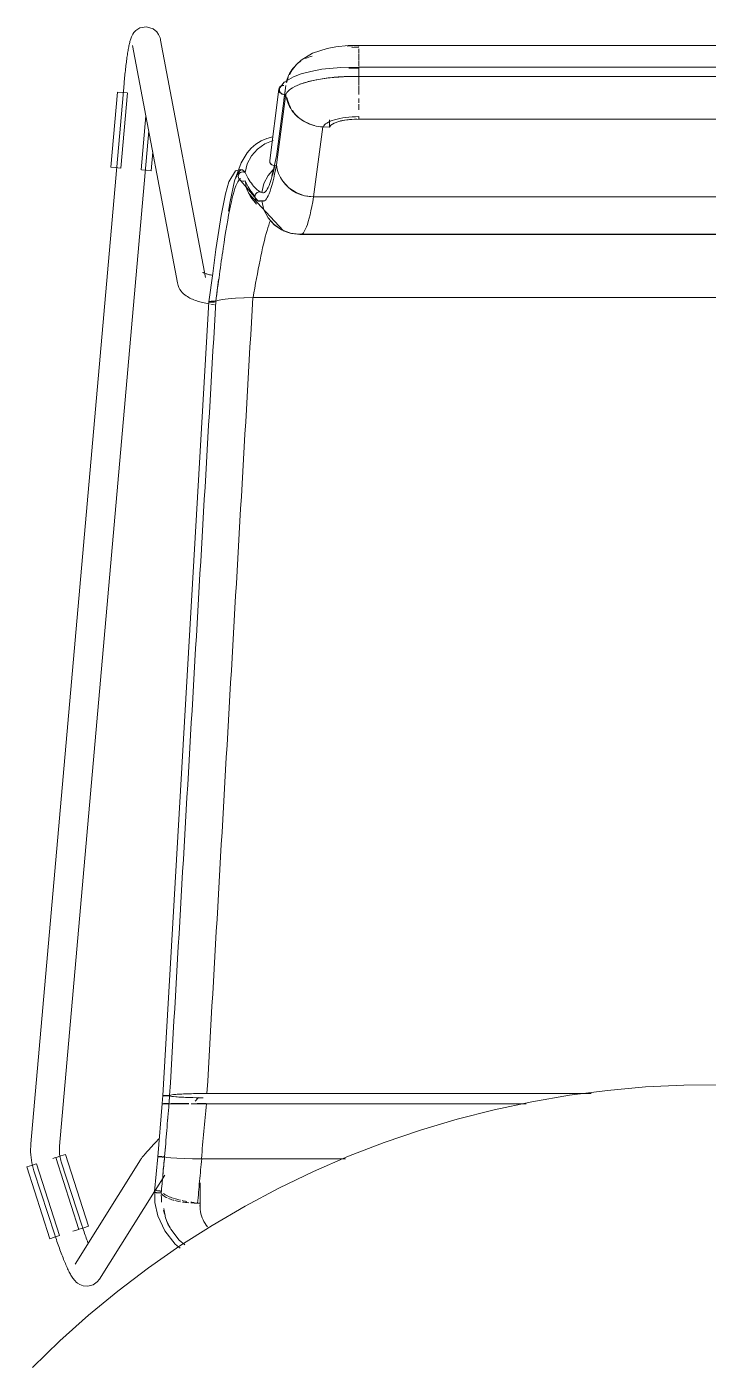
# Model space of a CAD drawing. Header units: millimetres. Extents: x 155927 to 317870, y -36033 to 97293.
# Drawn here: x 166750 to 167035, y 32051 to 32611 of the extents above; entities that cross this region are included whole.
import ezdxf

# ---------------------------------------------------------------- set-up
doc = ezdxf.new("R2010")
doc.units = ezdxf.units.MM
doc.header["$MEASUREMENT"] = 0
doc.layers.add('I-FURN', color=8, linetype='CONTINUOUS', lineweight=9)

msp = doc.modelspace()

# ---------------------------------------------------------------- linework, layer by layer
at = {"layer": 'I-FURN'}
for p, q in [((166796.04, 32608.99), (166795.19, 32608.09)), ((166797.7, 32610.03), (166796.04, 32608.99)), ((166800.46, 32610.52), (166797.7, 32610.03)), ((166803.21, 32609.68), (166800.46, 32610.52)), ((166803.21, 32609.68), (166804.78, 32608.36)), ((166793.33, 32603.48), (166793.23, 32603.04)), ((166793.43, 32603.91), (166793.33, 32603.48)), ((166793.53, 32604.32), (166793.43, 32603.91)), ((166793.64, 32604.72), (166793.53, 32604.32)), ((166793.75, 32605.12), (166793.64, 32604.72)), ((166793.88, 32605.51), (166793.75, 32605.12)), ((166794.02, 32605.92), (166793.88, 32605.51)), ((166794.19, 32606.35), (166794.02, 32605.92)), ((166794.4, 32606.82), (166794.19, 32606.35)), ((166794.71, 32607.38), (166794.4, 32606.82)), ((166795.19, 32608.09), (166794.71, 32607.38)), ((166804.78, 32608.36), (166805.53, 32607.28)), ((166805.53, 32607.28), (166805.91, 32606.48)), ((166805.91, 32606.48), (166806.12, 32605.86)), ((166806.12, 32605.86), (166806.26, 32605.34)), ((166806.26, 32605.34), (166806.34, 32604.93)), ((166825.16, 32505.63), (166806.34, 32604.93)), ((166792.38, 32598.25), (166792.29, 32597.63)), ((166792.48, 32598.85), (166792.38, 32598.25)), ((166792.57, 32599.44), (166792.48, 32598.85)), ((166792.66, 32600.01), (166792.57, 32599.44)), ((166792.75, 32600.56), (166792.66, 32600.01)), ((166792.85, 32601.09), (166792.75, 32600.56)), ((166792.94, 32601.6), (166792.85, 32601.09)), ((166793.04, 32602.1), (166792.94, 32601.6)), ((166793.13, 32602.58), (166793.04, 32602.1)), ((166793.23, 32603.04), (166793.13, 32602.58)), ((166794.55, 32602.69), (166813.37, 32503.4)), ((166865.16, 32596.6), (166869.87, 32599.47)), ((166869.87, 32599.47), (166876.03, 32601.49)), ((166876.03, 32601.49), (166879.52, 32602.14)), ((166879.52, 32602.14), (166884.73, 32602.66)), ((166884.73, 32602.66), (166889.25, 32602.74)), ((166889.25, 32602.74), (166889.25, 32602.57)), ((167184.1, 32602.74), (166889.25, 32602.74)), ((166889.25, 32602.44), (166889.25, 32602.72)), ((166889.25, 32599.5), (166889.25, 32601.25)), ((166889.25, 32596.64), (166889.25, 32599.22)), ((166791.61, 32592.19), (166791.53, 32591.47)), ((166791.69, 32592.91), (166791.61, 32592.19)), ((166791.77, 32593.62), (166791.69, 32592.91)), ((166791.85, 32594.32), (166791.77, 32593.62)), ((166791.94, 32595.01), (166791.85, 32594.32)), ((166792.03, 32595.68), (166791.94, 32595.01)), ((166792.12, 32596.35), (166792.03, 32595.68)), ((166792.2, 32597), (166792.12, 32596.35)), ((166792.29, 32597.63), (166792.2, 32597)), ((166860.18, 32590.42), (166861.51, 32592.69)), ((166861.51, 32592.69), (166863.18, 32594.76)), ((166863.18, 32594.76), (166865.16, 32596.6)), ((166869.09, 32591.89), (166873.8, 32592.76)), ((166873.8, 32592.76), (166881.69, 32593.56)), ((166881.69, 32593.56), (166889.25, 32593.7)), ((166889.25, 32596.48), (166889.25, 32594.1)), ((166889.25, 32594.1), (166889.25, 32596.47)), ((167184.1, 32593.7), (166889.25, 32593.7)), ((166889.25, 32589.75), (166889.25, 32593.7)), ((166889.25, 32593.7), (166889.25, 32593.63)), ((166889.25, 32593.63), (166889.25, 32593.44)), ((166889.25, 32593.44), (166889.25, 32593.13)), ((166889.25, 32593.13), (166889.25, 32592.74)), ((166889.25, 32592.74), (166889.25, 32592.29)), ((166889.25, 32592.29), (166889.25, 32591.8)), ((166791.07, 32586.84), (166752.13, 32143.52)), ((166791.09, 32587), (166791.07, 32586.84)), ((166791.16, 32587.75), (166791.09, 32587)), ((166791.23, 32588.5), (166791.16, 32587.75)), ((166791.3, 32589.25), (166791.23, 32588.5)), ((166791.37, 32589.99), (166791.3, 32589.25)), ((166791.45, 32590.73), (166791.37, 32589.99)), ((166791.53, 32591.47), (166791.45, 32590.73)), ((166856.15, 32584.93), (166858.05, 32587.31)), ((166858.05, 32587.31), (166861.88, 32589.62)), ((166861.88, 32589.62), (166865.04, 32590.81)), ((166865.09, 32586.67), (166864.58, 32586.47)), ((166865.04, 32590.81), (166869.09, 32591.89)), ((166867.92, 32587.54), (166865.09, 32586.67)), ((166871.42, 32588.34), (166867.92, 32587.54)), ((166876.85, 32589.17), (166871.42, 32588.34)), ((166882.84, 32589.65), (166876.85, 32589.17)), ((166889.25, 32589.74), (166882.84, 32589.65)), ((166889.25, 32591.8), (166889.25, 32591.3)), ((166889.25, 32591.3), (166889.25, 32590.82)), ((166889.25, 32590.82), (166889.25, 32590.41)), ((166889.25, 32590.41), (166889.25, 32590.08)), ((166889.25, 32590.08), (166889.25, 32589.85)), ((166889.25, 32589.85), (166889.25, 32589.75)), ((166889.25, 32589.77), (166889.25, 32585.96)), ((166889.25, 32585.96), (166889.25, 32589.77)), ((166889.25, 32589.74), (167184.1, 32589.74)), ((166785.5, 32551.82), (166788.26, 32583.24)), ((166788.26, 32583.24), (166790.3, 32583.06)), ((166789.73, 32551.45), (166792.49, 32582.86)), ((166790.3, 32583.06), (166792.37, 32582.87)), ((166851.94, 32554.65), (166855.8, 32584.43)), ((166854.77, 32552.75), (166858.62, 32582.45)), ((166854.79, 32556.3), (166858.64, 32585.99)), ((166857.87, 32580.02), (166858.48, 32584.8)), ((166889.25, 32582.21), (166889.25, 32585.76)), ((166889.25, 32578.74), (166889.25, 32580.58)), ((166889.25, 32575.75), (166889.25, 32578.21)), ((166800.16, 32573.32), (166798.18, 32550.71)), ((166876.9, 32571.59), (166876.9, 32568.58)), ((166877.53, 32569.44), (166878.89, 32570.23)), ((166878.89, 32570.23), (166880.87, 32570.9)), ((166880.87, 32570.9), (166883.36, 32571.41)), ((166883.36, 32571.41), (166886.21, 32571.73)), ((166886.21, 32571.73), (166889.25, 32571.84)), ((167184.1, 32571.9), (166889.25, 32571.9)), ((166889.25, 32571.84), (167184.1, 32571.84)), ((166764.08, 32142.47), (166801.37, 32566.97)), ((166853.26, 32564.51), (166850.75, 32563.85)), ((166870.32, 32539.37), (166874.18, 32568.65)), ((166874.18, 32568.65), (166876.9, 32568.58)), ((166876.9, 32568.58), (166877.53, 32569.44)), ((166844.21, 32559.76), (166842.47, 32557.8)), ((166846.18, 32561.44), (166844.21, 32559.76)), ((166846.8, 32559.42), (166844.32, 32556.59)), ((166848.38, 32562.82), (166846.18, 32561.44)), ((166849.88, 32561.59), (166846.8, 32559.42)), ((166850.75, 32563.85), (166848.38, 32562.82)), ((166853.4, 32562.99), (166849.88, 32561.59)), ((166802.41, 32550.34), (166803.1, 32558.23)), ((166839.97, 32553.68), (166837.29, 32546.06)), ((166842.47, 32557.8), (166839.97, 32553.68)), ((166842.58, 32553.27), (166841.67, 32549.64)), ((166844.32, 32556.59), (166842.58, 32553.27)), ((166851.99, 32554.89), (166851.93, 32554.42)), ((166851.93, 32554.42), (166852, 32553.95)), ((166852.18, 32555.33), (166851.99, 32554.89)), ((166852, 32553.95), (166852.18, 32553.51)), ((166852.18, 32553.51), (166852.48, 32553.13)), ((166852.48, 32553.13), (166852.86, 32552.83)), ((166853.54, 32550.79), (166854.92, 32557.08)), ((166787.54, 32551.65), (166785.5, 32551.82)), ((166789.61, 32551.46), (166787.54, 32551.65)), ((166800.37, 32550.52), (166798.3, 32550.7)), ((166802.41, 32550.34), (166800.37, 32550.52)), ((166834.9, 32545.69), (166837.67, 32550.33)), ((166837.67, 32550.33), (166839.85, 32550.86)), ((166838.8, 32547.94), (166838.87, 32548.42)), ((166838.87, 32548.42), (166838.8, 32547.94)), ((166838.86, 32547.45), (166838.8, 32547.94)), ((166838.8, 32547.94), (166838.86, 32547.45)), ((166839.04, 32546.99), (166838.86, 32547.45)), ((166838.86, 32547.45), (166839.04, 32546.99)), ((166838.87, 32548.42), (166839.07, 32548.88)), ((166839.07, 32548.88), (166838.87, 32548.42)), ((166839.07, 32548.88), (166839.37, 32549.27)), ((166839.37, 32549.27), (166839.07, 32548.88)), ((166839.37, 32549.27), (166839.76, 32549.58)), ((166839.75, 32549.58), (166839.37, 32549.27)), ((166840.21, 32549.77), (166839.75, 32549.58)), ((166839.76, 32549.58), (166840.21, 32549.77)), ((166839.85, 32550.86), (166840.77, 32550.56)), ((166840.21, 32549.77), (166840.71, 32549.85)), ((166840.7, 32549.85), (166840.21, 32549.77)), ((166841.2, 32549.81), (166840.7, 32549.85)), ((166840.71, 32549.85), (166841.2, 32549.8)), ((166841.67, 32549.64), (166841.2, 32549.81)), ((166841.2, 32549.8), (166841.67, 32549.64)), ((166851.28, 32548.38), (166849.52, 32544.99)), ((166853.79, 32551.25), (166851.28, 32548.38)), ((166852.79, 32548.35), (166853.54, 32550.79)), ((166852.86, 32552.83), (166853.31, 32552.63)), ((166853.31, 32552.63), (166853.81, 32552.56)), ((166853.81, 32552.56), (166854.3, 32552.59)), ((166833.49, 32540.69), (166834.9, 32545.69)), ((166837.29, 32546.06), (166835.4, 32537.54)), ((166839, 32547.08), (166847.12, 32537.66)), ((166839.15, 32546.81), (166839.02, 32547.02)), ((166839.33, 32546.59), (166839.04, 32546.99)), ((166839.04, 32546.99), (166839.33, 32546.59)), ((166839.71, 32546.27), (166839.33, 32546.59)), ((166839.33, 32546.59), (166839.71, 32546.27)), ((166840.16, 32546.07), (166839.71, 32546.27)), ((166839.71, 32546.27), (166840.16, 32546.06)), ((166840.65, 32545.98), (166840.16, 32546.07)), ((166840.16, 32546.06), (166840.65, 32545.97)), ((166841.15, 32546), (166840.65, 32545.98)), ((166840.65, 32545.97), (166841.15, 32546)), ((166841.62, 32546.16), (166841.15, 32546)), ((166841.15, 32546), (166841.62, 32546.15)), ((166842.41, 32542.54), (166841.62, 32546.16)), ((166841.62, 32546.15), (166842.41, 32542.54)), ((166844.06, 32539.22), (166842.41, 32542.54)), ((166842.41, 32542.54), (166844.05, 32539.22)), ((166849.52, 32544.99), (166848.63, 32541.27)), ((166857.4, 32545.98), (166859.89, 32543.24)), ((166859.89, 32543.24), (166863, 32541.17)), ((166831.69, 32531.68), (166833.49, 32540.69)), ((166835.4, 32537.54), (166834.67, 32533.47)), ((166843.11, 32540.89), (166857.71, 32525.19)), ((166844.05, 32539.22), (166846.45, 32536.38)), ((166846.45, 32536.38), (166844.06, 32539.22)), ((166845.79, 32539.52), (166845.86, 32540.01)), ((166845.86, 32540.01), (166845.79, 32539.52)), ((166845.86, 32539.03), (166845.79, 32539.52)), ((166845.79, 32539.52), (166845.86, 32539.03)), ((166845.86, 32540.01), (166846.05, 32540.47)), ((166846.05, 32540.47), (166845.86, 32540.01)), ((166846.05, 32538.57), (166845.86, 32539.03)), ((166845.86, 32539.03), (166846.05, 32538.57)), ((166846.05, 32540.47), (166846.34, 32540.87)), ((166846.34, 32540.87), (166846.05, 32540.47)), ((166846.34, 32538.16), (166846.05, 32538.57)), ((166846.05, 32538.57), (166846.34, 32538.16)), ((166846.34, 32540.87), (166846.73, 32541.19)), ((166846.72, 32541.19), (166846.34, 32540.87)), ((166846.73, 32537.85), (166846.34, 32538.16)), ((166846.34, 32538.16), (166846.72, 32537.85)), ((166847.17, 32541.39), (166846.72, 32541.19)), ((166846.72, 32537.85), (166847.17, 32537.65)), ((166846.73, 32541.19), (166847.18, 32541.39)), ((166847.18, 32537.65), (166846.73, 32537.85)), ((166846.82, 32537.8), (166849.7, 32537.75)), ((166847.66, 32541.47), (166847.17, 32541.39)), ((166847.17, 32537.65), (166847.66, 32537.56)), ((166847.18, 32541.39), (166847.67, 32541.47)), ((166847.67, 32537.57), (166847.18, 32537.65)), ((166848.16, 32541.43), (166847.66, 32541.47)), ((166847.66, 32537.56), (166848.16, 32537.6)), ((166847.67, 32541.47), (166848.16, 32541.43)), ((166848.16, 32537.61), (166847.67, 32537.57)), ((166847.95, 32541.55), (166848.39, 32541.37)), ((166848.16, 32541.43), (166848.63, 32541.27)), ((166848.63, 32541.27), (166848.16, 32541.43)), ((166848.63, 32537.77), (166848.16, 32537.61)), ((166848.16, 32537.6), (166848.63, 32537.76)), ((166848.63, 32537.76), (166849.52, 32534.05)), ((166863, 32541.17), (166866.55, 32539.85)), ((166866.7, 32539.81), (166870.32, 32539.37)), ((167203.03, 32539.37), (166870.32, 32539.37)), ((166870.32, 32539.37), (167203.03, 32539.37)), ((166830.65, 32525.36), (166831.69, 32531.68)), ((166849.52, 32534.05), (166851.28, 32530.66)), ((166851.28, 32530.66), (166849.53, 32534.05)), ((166853.79, 32527.79), (166851.28, 32530.66)), ((166851.28, 32530.66), (166853.79, 32527.78)), ((166829.47, 32517.34), (166830.65, 32525.36)), ((166856.93, 32525.62), (166853.79, 32527.79)), ((166853.79, 32527.78), (166856.92, 32525.61)), ((166856.61, 32525.79), (166861.07, 32524.06)), ((166856.92, 32525.61), (166860.49, 32524.25)), ((166860.49, 32524.25), (166856.93, 32525.62)), ((166857.71, 32525.19), (166859.63, 32524.49)), ((166864.28, 32523.78), (166860.49, 32524.25)), ((166860.49, 32524.25), (166864.28, 32523.77)), ((166861.07, 32524.06), (166864.82, 32523.62)), ((167209.07, 32523.77), (166864.28, 32523.77)), ((166864.28, 32523.77), (167209.07, 32523.77)), ((166864.82, 32523.62), (167169.62, 32523.62)), ((166828.12, 32507.41), (166829.47, 32517.34)), ((166813.37, 32503.4), (166813.63, 32502.41)), ((166823.94, 32507.86), (166823.96, 32507.85)), ((166823.96, 32507.85), (166824.04, 32507.81)), ((166824.04, 32507.81), (166824.12, 32507.76)), ((166824.12, 32507.76), (166824.28, 32507.68)), ((166824.28, 32507.68), (166824.47, 32507.6)), ((166824.47, 32507.6), (166824.7, 32507.5)), ((166824.7, 32507.5), (166824.97, 32507.4)), ((166824.97, 32507.4), (166825.27, 32507.29)), ((166825.27, 32507.29), (166825.61, 32507.19)), ((166825.61, 32507.19), (166825.98, 32507.08)), ((166825.98, 32507.08), (166826.37, 32506.97)), ((166826.37, 32506.97), (166826.79, 32506.86)), ((166826.56, 32495.56), (166828.12, 32507.41)), ((166826.79, 32506.86), (166827.24, 32506.76)), ((166827.24, 32506.76), (166827.71, 32506.66)), ((166827.71, 32506.66), (166828.2, 32506.56)), ((166813.63, 32502.41), (166813.99, 32501.52)), ((166813.99, 32501.52), (166814.43, 32500.73)), ((166814.43, 32500.73), (166814.91, 32500.04)), ((166814.91, 32500.04), (166815.42, 32499.44)), ((166815.42, 32499.44), (166815.94, 32498.93)), ((166815.94, 32498.93), (166816.47, 32498.47)), ((166816.47, 32498.47), (166817, 32498.07)), ((166817, 32498.07), (166817.54, 32497.71)), ((166817.54, 32497.71), (166818.08, 32497.39)), ((166818.08, 32497.39), (166818.61, 32497.1)), ((166818.61, 32497.1), (166819.17, 32496.83)), ((166834.57, 32496.82), (166837.62, 32497.06)), ((166837.67, 32497.06), (166834.57, 32496.82)), ((166837.67, 32497.06), (166841.14, 32497.21)), ((166841.21, 32497.21), (166837.67, 32497.06)), ((166841.21, 32497.21), (166844.9, 32497.27)), ((166844.98, 32497.27), (166841.21, 32497.21)), ((167228.38, 32497.27), (166844.98, 32497.27)), ((166844.98, 32497.27), (167228.38, 32497.27)), ((166826.56, 32495.55), (166807.27, 32163.65)), ((166819.17, 32496.83), (166819.73, 32496.57)), ((166819.73, 32496.57), (166820.3, 32496.34)), ((166820.3, 32496.34), (166820.88, 32496.12)), ((166820.88, 32496.12), (166821.47, 32495.91)), ((166821.47, 32495.91), (166822.08, 32495.72)), ((166822.08, 32495.72), (166822.69, 32495.54)), ((166822.69, 32495.54), (166823.32, 32495.36)), ((166823.32, 32495.36), (166823.97, 32495.2)), ((166823.97, 32495.2), (166824.62, 32495.05)), ((166824.62, 32495.05), (166825.29, 32494.91)), ((166825.29, 32494.91), (166825.97, 32494.77)), ((166825.97, 32494.77), (166826.66, 32494.65)), ((166826.63, 32495.61), (166826.56, 32495.56)), ((166826.56, 32495.55), (166826.63, 32495.61)), ((166826.56, 32495.55), (166826.62, 32495.5)), ((166826.62, 32495.5), (166826.56, 32495.55)), ((166826.62, 32495.5), (166826.81, 32495.45)), ((166826.8, 32495.45), (166826.62, 32495.5)), ((166826.83, 32495.66), (166826.63, 32495.61)), ((166826.63, 32495.61), (166826.82, 32495.66)), ((166827.09, 32495.41), (166826.8, 32495.45)), ((166826.81, 32495.45), (166827.1, 32495.41)), ((166826.82, 32495.66), (166827.12, 32495.7)), ((166827.13, 32495.7), (166826.83, 32495.66)), ((166827.47, 32495.37), (166827.09, 32495.41)), ((166827.1, 32495.41), (166827.48, 32495.37)), ((166827.12, 32495.7), (166827.51, 32495.74)), ((166827.51, 32495.74), (166827.13, 32495.7)), ((166827.37, 32494.53), (166828.08, 32494.42)), ((166827.92, 32495.35), (166827.47, 32495.37)), ((166827.48, 32495.37), (166827.93, 32495.35)), ((166827.97, 32495.76), (166827.51, 32495.74)), ((166827.51, 32495.74), (166827.96, 32495.76)), ((166828.42, 32495.34), (166827.92, 32495.35)), ((166827.93, 32495.35), (166828.42, 32495.34)), ((166827.96, 32495.76), (166828.46, 32495.77)), ((166828.46, 32495.77), (166827.97, 32495.76)), ((166828.08, 32494.42), (166828.81, 32494.32)), ((166828.42, 32495.34), (166828.92, 32495.34)), ((166828.92, 32495.34), (166828.42, 32495.34)), ((166828.96, 32495.76), (166828.46, 32495.77)), ((166828.46, 32495.77), (166828.95, 32495.76)), ((166828.95, 32495.76), (166829.43, 32495.74)), ((166829.43, 32495.74), (166828.96, 32495.76)), ((166829.43, 32495.74), (166830.33, 32496.14)), ((166830.33, 32496.14), (166829.43, 32495.74)), ((166830.33, 32496.14), (166832.07, 32496.51)), ((166832.08, 32496.51), (166830.33, 32496.14)), ((166832.07, 32496.51), (166834.54, 32496.82)), ((166834.57, 32496.82), (166832.08, 32496.51)), ((167009.02, 32167.28), (166993.08, 32165.85)), ((167025, 32168.06), (167009.02, 32167.28)), ((167040.99, 32168.21), (167025, 32168.06)), ((166807, 32160.29), (166807.27, 32163.65)), ((166807.34, 32163.67), (166807.27, 32163.65)), ((166807.27, 32163.64), (166807.34, 32163.62)), ((166807.52, 32163.7), (166807.34, 32163.67)), ((166807.34, 32163.62), (166807.53, 32163.59)), ((166807.82, 32163.72), (166807.52, 32163.7)), ((166807.53, 32163.59), (166807.82, 32163.57)), ((166808.2, 32163.74), (166807.82, 32163.72)), ((166807.82, 32163.57), (166808.21, 32163.55)), ((166808.65, 32163.75), (166808.2, 32163.74)), ((166808.21, 32163.55), (166808.66, 32163.54)), ((166809.14, 32163.76), (166808.65, 32163.75)), ((166808.66, 32163.54), (166809.15, 32163.53)), ((166809.64, 32163.75), (166809.14, 32163.76)), ((166809.15, 32163.53), (166809.64, 32163.54)), ((166810.11, 32163.74), (166809.64, 32163.75)), ((166809.64, 32163.54), (166810.11, 32163.55)), ((166810.99, 32163.96), (166810.11, 32163.74)), ((166810.11, 32163.55), (166811.01, 32163.34)), ((166812.74, 32164.15), (166810.99, 32163.96)), ((166811.01, 32163.34), (166812.77, 32163.14)), ((166815.25, 32164.31), (166812.74, 32164.15)), ((166812.77, 32163.14), (166815.26, 32162.98)), ((166818.38, 32164.43), (166815.25, 32164.31)), ((166815.26, 32162.98), (166818.38, 32162.86)), ((166821.94, 32164.51), (166818.38, 32164.43)), ((166818.38, 32162.86), (166821.93, 32162.78)), ((166822.24, 32162.9), (166820.76, 32161.37)), ((166821.93, 32162.78), (166824.19, 32162.76)), ((166825.72, 32164.54), (166821.94, 32164.51)), ((166986.3, 32164.54), (166825.72, 32164.54)), ((166825.72, 32164.54), (166986.3, 32164.54)), ((166961.45, 32161.1), (166945.8, 32157.77)), ((166977.22, 32163.79), (166961.45, 32161.1)), ((166993.08, 32165.85), (166977.22, 32163.79)), ((166807, 32160.29), (166805.17, 32138.09)), ((166807.07, 32160.28), (166807, 32160.29)), ((166807, 32160.29), (166807.07, 32160.29)), ((166807.06, 32160.29), (166807, 32160.29)), ((166807, 32160.29), (166807.06, 32160.28)), ((166807.55, 32160.28), (166807.25, 32160.28)), ((166807.25, 32160.28), (166807.54, 32160.28)), ((166807.54, 32160.28), (166807.92, 32160.28)), ((166807.55, 32160.29), (166807.93, 32160.29)), ((166807.93, 32160.29), (166807.55, 32160.29)), ((166807.93, 32160.28), (166807.55, 32160.28)), ((166807.92, 32160.28), (166808.38, 32160.28)), ((166807.93, 32160.29), (166808.39, 32160.29)), ((166808.38, 32160.29), (166807.93, 32160.29)), ((166808.38, 32160.28), (166807.93, 32160.28)), ((166808.87, 32160.29), (166808.38, 32160.29)), ((166808.87, 32160.28), (166808.38, 32160.28)), ((166808.38, 32160.28), (166808.87, 32160.28)), ((166808.39, 32160.29), (166808.88, 32160.29)), ((166809.37, 32160.29), (166808.87, 32160.29)), ((166809.37, 32160.28), (166808.87, 32160.28)), ((166808.87, 32160.28), (166809.36, 32160.28)), ((166808.88, 32160.29), (166809.37, 32160.29)), ((166809.36, 32160.28), (166809.83, 32160.28)), ((166809.37, 32160.29), (166809.84, 32160.29)), ((166809.84, 32160.29), (166809.37, 32160.29)), ((166809.84, 32160.28), (166809.37, 32160.28)), ((166809.83, 32160.28), (166810.72, 32160.26)), ((166810.72, 32160.26), (166809.84, 32160.28)), ((166812.47, 32160.25), (166810.72, 32160.26)), ((166810.72, 32160.26), (166812.47, 32160.25)), ((166810.74, 32160.31), (166812.49, 32160.32)), ((166812.49, 32160.32), (166810.74, 32160.31)), ((166814.97, 32160.24), (166812.47, 32160.25)), ((166812.47, 32160.25), (166814.97, 32160.24)), ((166812.49, 32160.32), (166814.99, 32160.33)), ((166814.99, 32160.33), (166812.49, 32160.32)), ((166814.97, 32160.24), (166818.1, 32160.23)), ((166818.1, 32160.23), (166814.98, 32160.24)), ((166814.99, 32160.33), (166818.11, 32160.34)), ((166818.11, 32160.34), (166814.99, 32160.33)), ((166819.09, 32160.23), (166821.67, 32160.22)), ((166821.67, 32160.22), (166819.11, 32160.23)), ((166821.67, 32160.35), (166825.45, 32160.35)), ((166825.45, 32160.35), (166821.67, 32160.35)), ((166825.46, 32160.22), (166821.67, 32160.22)), ((166821.67, 32160.22), (166825.46, 32160.22)), ((166959.2, 32160.22), (166825.46, 32160.22)), ((166825.46, 32160.22), (166959.2, 32160.22)), ((166945.8, 32157.77), (166930.29, 32153.83)), ((166930.29, 32153.83), (166914.96, 32149.27)), ((166803.93, 32143.76), (166804.34, 32144.21)), ((166804.34, 32144.21), (166804.77, 32144.66)), ((166804.77, 32144.66), (166805.2, 32145.13)), ((166805.2, 32145.13), (166805.64, 32145.6)), ((166914.96, 32149.27), (166899.82, 32144.09)), ((166752.05, 32142.38), (166752.02, 32141.24)), ((166752.02, 32141.24), (166752.03, 32140.1)), ((166752.03, 32140.1), (166752.09, 32138.96)), ((166752.12, 32143.52), (166752.05, 32142.38)), ((166752.09, 32138.96), (166752.19, 32137.82)), ((166764.02, 32141.12), (166764.03, 32141.78)), ((166764.02, 32140.46), (166764.02, 32141.12)), ((166764.06, 32139.8), (166764.02, 32140.46)), ((166764.03, 32141.78), (166764.08, 32142.44)), ((166764.12, 32139.14), (166764.06, 32139.8)), ((166764.08, 32142.44), (166764.08, 32142.47)), ((166764.21, 32138.48), (166764.12, 32139.14)), ((166764.61, 32138.42), (166766.57, 32139.05)), ((166776.26, 32109.05), (166766.57, 32139.05)), ((166799.24, 32138.54), (166799.45, 32138.8)), ((166799.45, 32138.8), (166799.68, 32139.06)), ((166799.68, 32139.06), (166799.92, 32139.34)), ((166799.92, 32139.34), (166800.18, 32139.64)), ((166800.18, 32139.64), (166800.45, 32139.95)), ((166800.45, 32139.95), (166800.74, 32140.27)), ((166800.74, 32140.27), (166801.04, 32140.61)), ((166801.04, 32140.61), (166801.36, 32140.96)), ((166801.36, 32140.96), (166801.69, 32141.32)), ((166801.69, 32141.32), (166802.03, 32141.7)), ((166802.03, 32141.7), (166802.39, 32142.09)), ((166802.39, 32142.09), (166802.75, 32142.49)), ((166802.75, 32142.49), (166803.13, 32142.9)), ((166803.13, 32142.9), (166803.53, 32143.33)), ((166803.53, 32143.33), (166803.93, 32143.76)), ((166899.82, 32144.09), (166884.9, 32138.32)), ((166750.41, 32133.84), (166752.36, 32134.47)), ((166760.1, 32103.83), (166750.41, 32133.84)), ((166752.19, 32137.82), (166752.35, 32136.69)), ((166752.35, 32136.69), (166752.54, 32135.56)), ((166752.36, 32134.47), (166754.34, 32135.1)), ((166752.54, 32135.56), (166752.78, 32134.45)), ((166752.78, 32134.45), (166753.07, 32133.34)), ((166753.07, 32133.34), (166753.4, 32132.25)), ((166764.14, 32105.14), (166754.45, 32135.14)), ((166761.26, 32137.34), (166762.43, 32137.72)), ((166762.52, 32137.75), (166772.21, 32107.74)), ((166762.64, 32137.79), (166764.61, 32138.42)), ((166764.33, 32137.83), (166764.21, 32138.48)), ((166764.47, 32137.18), (166764.33, 32137.83)), ((166764.63, 32136.54), (166764.47, 32137.18)), ((166764.83, 32135.91), (166764.63, 32136.54)), ((166773.54, 32109.1), (166764.83, 32135.91)), ((166797.92, 32136.82), (166770.61, 32093.23)), ((166797.92, 32136.82), (166798.13, 32137.14)), ((166798.13, 32137.14), (166798.32, 32137.4)), ((166798.32, 32137.4), (166798.49, 32137.63)), ((166798.49, 32137.63), (166798.66, 32137.85)), ((166798.66, 32137.85), (166798.84, 32138.07)), ((166798.84, 32138.07), (166799.03, 32138.3)), ((166799.03, 32138.3), (166799.24, 32138.54)), ((166805.17, 32138.09), (166803.75, 32123.59)), ((166805.23, 32138.11), (166805.17, 32138.09)), ((166805.17, 32138.09), (166805.24, 32138.11)), ((166805.24, 32138.06), (166805.17, 32138.08)), ((166805.17, 32138.08), (166805.24, 32138.06)), ((166805.42, 32138.13), (166805.23, 32138.11)), ((166805.24, 32138.11), (166805.42, 32138.13)), ((166805.24, 32138.06), (166805.43, 32138.03)), ((166805.71, 32138.16), (166805.42, 32138.13)), ((166805.42, 32138.13), (166805.72, 32138.16)), ((166805.43, 32138.03), (166805.72, 32138.01)), ((166805.73, 32138.01), (166805.43, 32138.03)), ((166806.09, 32138.17), (166805.71, 32138.16)), ((166805.72, 32138.16), (166806.1, 32138.17)), ((166805.72, 32138.01), (166806.11, 32138)), ((166806.11, 32138), (166805.73, 32138.01)), ((166806.54, 32138.18), (166806.09, 32138.17)), ((166806.1, 32138.17), (166806.55, 32138.18)), ((166806.11, 32138), (166806.56, 32137.99)), ((166806.56, 32137.99), (166806.11, 32138)), ((166807.04, 32138.19), (166806.54, 32138.18)), ((166806.55, 32138.18), (166807.04, 32138.19)), ((166806.56, 32137.99), (166807.05, 32137.98)), ((166807.05, 32137.98), (166806.56, 32137.99)), ((166807.05, 32137.98), (166807.55, 32137.98)), ((166807.55, 32137.98), (166807.05, 32137.98)), ((166808.01, 32138.18), (166807.53, 32138.19)), ((166807.54, 32138.19), (166808.01, 32138.18)), ((166807.55, 32137.98), (166808.02, 32137.99)), ((166808.02, 32137.99), (166807.55, 32137.98)), ((166808.91, 32137.8), (166808.02, 32137.99)), ((166808.02, 32137.99), (166808.91, 32137.8)), ((166810.63, 32137.62), (166808.91, 32137.8)), ((166808.91, 32137.8), (166810.65, 32137.62)), ((166813.08, 32137.47), (166810.64, 32137.62)), ((166810.65, 32137.62), (166813.12, 32137.47)), ((166816.16, 32137.36), (166813.12, 32137.47)), ((166813.12, 32137.47), (166816.22, 32137.35)), ((166819.66, 32137.28), (166816.22, 32137.36)), ((166816.22, 32137.35), (166819.66, 32137.28)), ((166823.4, 32137.25), (166819.75, 32137.28)), ((166819.76, 32137.28), (166823.52, 32137.25)), ((166823.52, 32137.25), (166883.63, 32137.25)), ((166883.63, 32137.25), (166823.52, 32137.25)), ((166884.9, 32138.32), (166870.22, 32131.95)), ((166753.4, 32132.25), (166753.41, 32132.2)), ((166753.41, 32132.2), (166762.12, 32105.39)), ((166804.05, 32124), (166808.09, 32130.45)), ((166870.22, 32131.95), (166855.81, 32125.01)), ((166780.78, 32086.86), (166803.82, 32123.63)), ((166803.96, 32119.03), (166803.87, 32124.49)), ((166822.81, 32127.21), (166822.81, 32117.46)), ((166855.81, 32125.01), (166841.68, 32117.49)), ((166805.17, 32113.38), (166803.96, 32119.03)), ((166822.87, 32118.7), (166821.82, 32118.7)), ((166841.68, 32117.49), (166827.87, 32109.41)), ((166808.07, 32107.06), (166805.17, 32113.38)), ((166810.65, 32107.77), (166808.74, 32111.46)), ((166764.02, 32105.1), (166762.05, 32104.46)), ((166762.27, 32104.93), (166762.12, 32105.39)), ((166769.64, 32106.91), (166772.12, 32107.71)), ((166774.3, 32108.42), (166772.33, 32107.78)), ((166773.64, 32108.77), (166773.54, 32109.1)), ((166773.87, 32108.07), (166773.64, 32108.77)), ((166774.1, 32107.39), (166773.87, 32108.07)), ((166774.33, 32106.7), (166774.1, 32107.39)), ((166776.26, 32109.05), (166774.3, 32108.42)), ((166774.57, 32106.02), (166774.33, 32106.7)), ((166774.8, 32105.35), (166774.57, 32106.02)), ((166775.04, 32104.68), (166774.8, 32105.35)), ((166812.41, 32101.54), (166808.07, 32107.06)), ((166814.14, 32103.2), (166810.65, 32107.77)), ((166827.87, 32109.41), (166814.4, 32100.79)), ((166762.05, 32104.46), (166760.1, 32103.83)), ((166762.52, 32104.19), (166762.27, 32104.93)), ((166762.76, 32103.45), (166762.52, 32104.19)), ((166763.01, 32102.72), (166762.76, 32103.45)), ((166763.26, 32101.99), (166763.01, 32102.72)), ((166763.52, 32101.27), (166763.26, 32101.99)), ((166763.77, 32100.56), (166763.52, 32101.27)), ((166764.02, 32099.85), (166763.77, 32100.56)), ((166764.28, 32099.15), (166764.02, 32099.85)), ((166775.27, 32104.02), (166775.04, 32104.68)), ((166775.51, 32103.38), (166775.27, 32104.02)), ((166775.74, 32102.74), (166775.51, 32103.38)), ((166775.98, 32102.12), (166775.74, 32102.74)), ((166814.4, 32100.79), (166801.28, 32091.63)), ((166814.46, 32099.89), (166812.41, 32101.54)), ((166816.49, 32101.24), (166814.14, 32103.2)), ((166764.53, 32098.46), (166764.28, 32099.15)), ((166764.79, 32097.78), (166764.53, 32098.46)), ((166765.04, 32097.12), (166764.79, 32097.78)), ((166765.3, 32096.46), (166765.04, 32097.12)), ((166765.55, 32095.82), (166765.3, 32096.46)), ((166765.8, 32095.2), (166765.55, 32095.82)), ((166766.05, 32094.59), (166765.8, 32095.2)), ((166766.29, 32093.99), (166766.05, 32094.59)), ((166766.54, 32093.41), (166766.29, 32093.99)), ((166766.78, 32092.85), (166766.54, 32093.41)), ((166767.02, 32092.31), (166766.78, 32092.85)), ((166767.26, 32091.78), (166767.02, 32092.31)), ((166767.49, 32091.27), (166767.26, 32091.78)), ((166767.73, 32090.78), (166767.49, 32091.27)), ((166767.96, 32090.31), (166767.73, 32090.78)), ((166768.19, 32089.85), (166767.96, 32090.31)), ((166768.42, 32089.41), (166768.19, 32089.85)), ((166768.65, 32088.98), (166768.42, 32089.41)), ((166768.88, 32088.57), (166768.65, 32088.98)), ((166769.11, 32088.17), (166768.88, 32088.57)), ((166769.35, 32087.78), (166769.11, 32088.17)), ((166801.28, 32091.63), (166788.53, 32081.96)), ((166769.61, 32087.39), (166769.35, 32087.78)), ((166769.89, 32087), (166769.61, 32087.39)), ((166770.2, 32086.6), (166769.89, 32087)), ((166770.57, 32086.18), (166770.2, 32086.6)), ((166771.03, 32085.71), (166770.57, 32086.18)), ((166771.66, 32085.19), (166771.03, 32085.71)), ((166772.57, 32084.62), (166771.66, 32085.19)), ((166773.96, 32084.1), (166772.57, 32084.62)), ((166775.93, 32083.93), (166773.96, 32084.1)), ((166778.16, 32084.52), (166775.93, 32083.93)), ((166779.89, 32085.74), (166778.16, 32084.52)), ((166779.89, 32085.74), (166780.78, 32086.86)), ((166788.53, 32081.96), (166776.18, 32071.79)), ((166776.18, 32071.79), (166764.25, 32061.13)), ((166764.25, 32061.13), (166752.76, 32050))]:
    msp.add_line(p, q, dxfattribs=at)
for centre, major_axis, ratio, start_param, end_param in [((166889.25, 32598.46), (-12.4, 0), 0.287441, 4.712389, 4.950404), ((166889.25, 32586.99), (0, -15.75), 0.000004, 5.8107, 5.99294), ((166853.89, 32554.42), (-1.96, 0), 0.955139, 5.775592, 8.064923), ((166870.45, 32554.44), (-15.78, 0), 0.955139, 0.112537, 0.354036), ((166870.45, 32554.44), (-15.78, 0), 0.955139, 0.354206, 0.595753), ((166870.45, 32554.44), (-15.78, 0), 0.955139, 0.595876, 1.562553)]:
    msp.add_ellipse(centre, major_axis=major_axis, ratio=ratio, start_param=start_param, end_param=end_param, dxfattribs=at)
for points in [[(166869.65, 32598.29), (166868.69, 32598.04), (166867.76, 32597.69), (166866.86, 32597.26)], [(166884.28, 32602.43), (166885.86, 32602.58), (166887.54, 32602.66), (166889.25, 32602.65)], [(166884.99, 32593.15), (166886.4, 32593.19), (166887.82, 32593.19), (166889.25, 32593.17)], [(166858.82, 32582.44), (166859.17, 32583.17), (166860.48, 32584.57), (166864.18, 32586.47), (166869.25, 32588), (166875.39, 32589.11), (166882.25, 32589.74), (166886.9, 32589.81), (166889.25, 32589.77)], [(166859.1, 32587.4), (166859.26, 32588.06), (166859.45, 32588.71), (166859.7, 32589.34)], [(166858.35, 32582.29), (166858.27, 32582.28), (166858.11, 32582.26), (166857.94, 32582.26), (166857.86, 32582.27)], [(166858.62, 32582.45), (166858.76, 32581.21), (166859.35, 32578.83), (166861.11, 32575.49), (166863.64, 32572.65), (166866.78, 32570.46), (166870.38, 32569.05), (166872.89, 32568.69), (166874.18, 32568.65)], [(166860.6, 32576.94), (166859.9, 32578.2), (166859.5, 32579.56), (166859.16, 32580.94)], [(166874.43, 32568.66), (166874.68, 32569.78), (166878.07, 32571.94), (166885.46, 32572.91), (166889.25, 32572.97)], [(166888.41, 32571.89), (166885.63, 32571.83), (166882.49, 32571.56), (166880.87, 32570.95)], [(166854.77, 32552.75), (166853.75, 32547.25), (166851.7, 32539.19), (166849.66, 32537.22), (166848.63, 32537.77)], [(166864.28, 32523.78), (166864.46, 32523.67), (166864.64, 32523.62), (166864.82, 32523.62)], [(166830.6, 32504.91), (166830.22, 32501.88), (166829.83, 32498.81), (166829.44, 32495.75)], [(166835.31, 32331.03), (166838.51, 32386.49), (166841.7, 32441.91), (166844.9, 32497.27)], [(166810.11, 32163.74), (166813.33, 32219.15), (166819.77, 32329.91), (166826.21, 32440.51), (166829.43, 32495.74)], [(166825.72, 32164.54), (166828.92, 32220.07), (166832.12, 32275.59), (166835.31, 32331.03)], [(166810.11, 32163.55), (166809.52, 32163.53), (166808.01, 32163.53), (166807.27, 32163.61), (166807.27, 32163.64)], [(166810.1, 32163.74), (166810.06, 32163.17), (166809.97, 32162.01), (166809.88, 32160.86), (166809.84, 32160.28)], [(166810.11, 32163.55), (166810.07, 32163), (166809.98, 32161.92), (166809.89, 32160.83), (166809.84, 32160.29)], [(166808.02, 32137.99), (166808.32, 32141.7), (166808.93, 32149.13), (166809.53, 32156.56), (166809.83, 32160.28)], [(166824.43, 32148.73), (166824.77, 32152.56), (166825.12, 32156.39), (166825.46, 32160.22)], [(166809.21, 32152.74), (166809.25, 32153.15), (166809.28, 32153.56), (166809.32, 32153.97)], [(166808.01, 32138.18), (166808.31, 32141.82), (166808.61, 32145.47), (166808.92, 32149.13)], [(166823.4, 32137.26), (166823.74, 32141.08), (166824.08, 32144.9), (166824.43, 32148.73)], [(166808.02, 32137.99), (166807.78, 32135.47), (166807.3, 32130.43), (166806.82, 32125.48), (166806.58, 32123.04)], [(166808.01, 32138.18), (166807.77, 32135.81), (166807.54, 32133.44), (166807.3, 32131.09)], [(166823.52, 32137.25), (166823.21, 32134.12), (166822.62, 32127.87), (166822.08, 32121.73), (166821.82, 32118.7)], [(166803.93, 32124.34), (166803.97, 32124.3), (166804.09, 32124.2), (166804.39, 32124.07), (166804.78, 32123.95), (166805.23, 32123.86), (166805.72, 32123.79), (166806.22, 32123.76), (166806.54, 32123.76), (166806.68, 32123.77)], [(166809.13, 32120.87), (166808.44, 32121.19), (166807.29, 32121.9), (166806.73, 32122.65), (166806.58, 32123.04)], [(166806.62, 32122.21), (166806.63, 32121.56), (166806.67, 32120.91), (166806.73, 32120.26)], [(166807.59, 32122.68), (166808, 32122.36), (166808.52, 32122.04), (166809.16, 32121.73)], [(166806.76, 32119.04), (166806.67, 32119.86), (166806.66, 32120.68), (166806.67, 32121.51)], [(166809.41, 32121.61), (166810.05, 32121.32), (166810.79, 32121.04), (166811.61, 32120.78)], [(166811.84, 32120.68), (166812.7, 32120.41), (166813.64, 32120.16), (166814.63, 32119.92)], [(166814.61, 32119.31), (166813.77, 32119.45), (166812.97, 32119.61), (166812.23, 32119.8)], [(166815.29, 32119.77), (166815.94, 32119.63), (166816.6, 32119.49), (166817.28, 32119.37)], [(166818.1, 32118.87), (166817.2, 32118.95), (166816.32, 32119.05), (166815.47, 32119.17)], [(166818.98, 32119.12), (166819.45, 32119.05), (166819.93, 32119), (166820.41, 32118.95)], [(166821.82, 32118.7), (166820.87, 32118.71), (166819.94, 32118.74), (166819.02, 32118.8)], [(166822.81, 32117.19), (166822.8, 32117.69), (166822.82, 32118.2), (166822.87, 32118.7)], [(166807.55, 32115.79), (166807.75, 32115.07), (166807.99, 32114.35), (166808.25, 32113.64)]]:
    msp.add_open_spline(points, degree=3, dxfattribs=at)
for points, knots in [([(166864.9, 32596.12), (166864.5, 32595.85), (166863.12, 32594.81), (166861.12, 32592.64), (166859.51, 32589.79), (166859.04, 32587.85), (166858.88, 32587.09)], [0.434972, 0.434972, 0.434972, 0.434972, 0.5, 0.6666667, 0.8333333, 0.9407177, 0.9407177, 0.9407177, 0.9407177]), ([(166857.76, 32586.03), (166857.62, 32586.04), (166857.4, 32586.02), (166857.11, 32585.95), (166856.84, 32585.86), (166856.52, 32585.67), (166856.2, 32585.38), (166855.97, 32585.02), (166855.83, 32584.67), (166855.79, 32584.37), (166855.78, 32584.09), (166855.81, 32583.83), (166855.89, 32583.58), (166856, 32583.32), (166856.19, 32583.01), (166856.52, 32582.69), (166856.91, 32582.45), (166857.27, 32582.33), (166857.64, 32582.26), (166858.08, 32582.27), (166858.44, 32582.37), (166858.62, 32582.45)], [0.1111111, 0.1111111, 0.1111111, 0.1111111, 0.1666667, 0.1944444, 0.2222222, 0.2777778, 0.3333333, 0.3888889, 0.4444444, 0.4791667, 0.5138889, 0.5486111, 0.5833333, 0.6180556, 0.6527778, 0.7222222, 0.7916667, 0.8263889, 0.8611111, 0.9305556, 1, 1, 1, 1]), ([(166857.37, 32582.36), (166857.25, 32582.4), (166857.02, 32582.5), (166856.6, 32582.77), (166856.15, 32583.32), (166855.89, 32584.19), (166856.12, 32584.97), (166856.52, 32585.48), (166856.9, 32585.78), (166857.36, 32585.97), (166857.69, 32586.01), (166857.86, 32586.02)], [-0.8125, -0.8125, -0.8125, -0.8125, -0.765625, -0.71875, -0.625, -0.5, -0.375, -0.3125, -0.25, -0.1875, -0.125, -0.125, -0.125, -0.125]), ([(166870.65, 32569.2), (166869.41, 32569.53), (166865.89, 32570.95), (166862.59, 32573.42), (166861.45, 32575.57)], [-0.8333333, -0.8333333, -0.8333333, -0.8333333, -0.6666667, -0.3333333, -0.3333333, -0.3333333, -0.3333333]), ([(166841.67, 32549.64), (166840.65, 32551.2), (166839.37, 32550.96), (166838.08, 32547.94), (166837.82, 32547.22)], [0, 0, 0, 0, 0.25, 0.3133981, 0.3133981, 0.3133981, 0.3133981]), ([(166847.95, 32541.55), (166847.02, 32542.02), (166844.93, 32543.81), (166842.83, 32547.24), (166841.67, 32549.64)], [0.0974621, 0.0974621, 0.0974621, 0.0974621, 0.5, 1, 1, 1, 1]), ([(166854.08, 32552.66), (166853.29, 32548.94), (166851.47, 32542.46), (166849.66, 32540.73), (166848.63, 32541.27)], [0.1122148, 0.1122148, 0.1122148, 0.1122148, 0.5, 1, 1, 1, 1]), ([(166839.79, 32547.04), (166839.39, 32546.84), (166837.96, 32545.24), (166835.53, 32536.94), (166832.48, 32518.51), (166830.44, 32503.29), (166829.43, 32495.74)], [0.1500588, 0.1500588, 0.1500588, 0.1500588, 0.25, 0.5, 0.75, 1, 1, 1, 1]), ([(166845.93, 32539.56), (166845.66, 32539.83), (166844.23, 32541.4), (166842.79, 32543.75), (166841.62, 32546.16)], [0.3859036, 0.3859036, 0.3859036, 0.3859036, 0.5, 1, 1, 1, 1]), ([(166864.82, 32523.62), (166865.65, 32523.62), (166867.48, 32526), (166869.31, 32533.65), (166870.32, 32539.37)], [0.0892846, 0.0892846, 0.0892846, 0.0892846, 0.5, 1, 1, 1, 1]), ([(166844.98, 32497.27), (166845.95, 32502.66), (166847.9, 32513.44), (166850.33, 32524.15), (166851.79, 32528.4), (166852.27, 32529.54)], [0, 0, 0, 0, 0.25, 0.5, 0.625, 0.625, 0.625, 0.625]), ([(166807.27, 32163.65), (166807.27, 32163.66), (166807.41, 32163.69), (166807.8, 32163.72), (166808.18, 32163.74), (166808.64, 32163.75), (166809.14, 32163.76), (166809.64, 32163.76), (166809.96, 32163.75), (166810.1, 32163.74)], [-0.498493, -0.498493, -0.498493, -0.498493, -0.375, -0.3125, -0.25, -0.1875, -0.125, -0.0625, 0, 0, 0, 0]), ([(166810.1, 32163.74), (166810.38, 32163.89), (166811.77, 32164.1), (166815.13, 32164.32), (166818.3, 32164.44), (166821.9, 32164.52), (166824.45, 32164.54), (166825.72, 32164.54)], [-1, -1, -1, -1, -0.666667, -0.5, -0.333333, -0.166667, 0, 0, 0, 0]), ([(166824.19, 32162.76), (166822.16, 32162.77), (166818.94, 32162.82), (166815.15, 32162.97), (166811.79, 32163.19), (166810.4, 32163.4), (166810.11, 32163.55)], [-0.9335619, -0.9335619, -0.9335619, -0.9335619, -0.6666667, -0.5, -0.3333333, 0, 0, 0, 0]), ([(166806.58, 32123.04), (166806.44, 32123.02), (166806.15, 32122.99), (166805.73, 32122.97), (166805.36, 32122.98), (166805.07, 32123), (166804.8, 32123.04), (166804.55, 32123.09), (166804.32, 32123.15), (166804.13, 32123.22), (166803.93, 32123.31), (166803.83, 32123.4), (166803.8, 32123.44)], [0, 0, 0, 0, 0.0555556, 0.1111111, 0.1666667, 0.1944444, 0.2222222, 0.2777778, 0.3055556, 0.3333333, 0.3888889, 0.4444444, 0.4444444, 0.4444444, 0.4444444]), ([(166810.65, 32107.8), (166810.14, 32108.62), (166808.55, 32111.34), (166807.96, 32114.32), (166807.68, 32116.43)], [-0.4024189, -0.4024189, -0.4024189, -0.4024189, -0.3333333, -0.1789981, -0.1789981, -0.1789981, -0.1789981]), ([(166811.84, 32119.91), (166811.74, 32119.93), (166810.91, 32120.16), (166810.2, 32120.43), (166809.6, 32120.67)], [0.4836582, 0.4836582, 0.4836582, 0.4836582, 0.5, 0.6317809, 0.6317809, 0.6317809, 0.6317809]), ([(166825.97, 32108.81), (166825.21, 32109.72), (166823.28, 32112.71), (166822.65, 32116.32), (166822.87, 32118.7)], [0.5, 0.5, 0.5, 0.5, 0.6666667, 1, 1, 1, 1])]:
    msp.add_open_spline(points, degree=3, knots=knots, dxfattribs=at)

doc.saveas('drawing.dxf')
